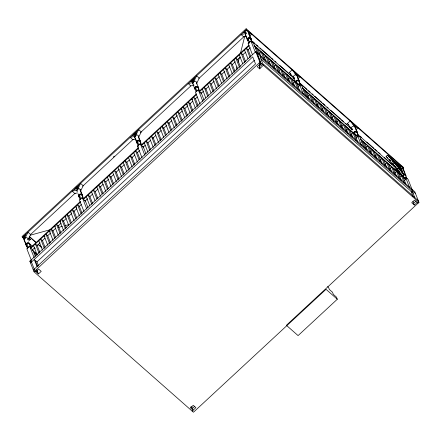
<?xml version="1.0" encoding="UTF-8"?>
<svg xmlns="http://www.w3.org/2000/svg" width="441" height="441" viewBox="0 0 441 441"><rect width="100%" height="100%" fill="white"/><g stroke="black" fill="none" stroke-linecap="round" stroke-linejoin="round"><path stroke-width="0.66" d="M27.777 239.805C28.422 237.682 25.523 236.475 24.806 238.741L24.288 237.412L25.87 234.143M138.413 137.212C139.053 135.089 136.159 133.882 135.442 136.148L134.588 136.782L135.007 137.719M259.815 63.835L259.639 68.746L262.439 66.15L259.815 63.835L260.747 62.969L256.651 52.424L255.774 51.652L29.839 261.166L33.99 271.755L193.45 412.247L326.026 289.313L337.299 299.241L298.083 335.601L286.374 325.287L418.95 202.353L414.799 191.763L256.706 52.468L260.802 63.013L259.87 63.884M296.859 75.235L296.109 74.176L295.001 73.603M354.873 126.352L354.123 125.294M236.178 70.147L237.021 66.817M238.201 62.153L239.38 57.49M240.395 53.493L244.777 36.179M246.106 30.92L246.436 29.613L246.117 28.753L22.05 236.53L22.37 237.39L23.913 238.752M248.922 34.299L249.082 33.725L248.266 32.094L249.716 32.502M355.259 127.984C355.308 124.395 349.107 126.655 352.32 129.698L352.618 129.726M24.806 238.741L27.97 232.198L30.589 234.502L28.003 239.86M76.199 188.991L76.899 188.632L78.481 185.358M77.379 191.807L76.563 190.589L77.418 189.955L80.582 183.412L83.2 185.722L80.615 191.074M134.224 135.189L134.924 134.825L136.506 131.556M135.442 139.08L132.824 139.709L130.2 137.399L135.442 136.148L138.606 129.604L141.225 131.914L138.639 137.267M192.248 81.381L192.949 81.017L194.531 77.748M193.428 84.198L192.612 82.974L193.467 82.346L196.631 75.802L199.249 78.107L196.372 84.06M397.942 172.773L398.206 172.227M399.943 174.228L400.208 173.682L399.816 173.048M24.288 237.412L24.988 236.481M74.275 189.255L76.899 188.632L77.214 188.103M77.418 192.888L74.799 193.511L72.175 191.201L77.418 189.955C77.919 188.136 80.549 188.406 80.4 190.385M132.3 135.448L134.924 134.825L136.054 133.623M190.325 81.646L192.949 81.017L193.649 80.086M194.123 85.119L190.848 85.901L188.224 83.592L193.467 82.346C193.968 80.521 196.598 80.791 196.449 82.77M113.337 157.04L114.346 156.103M30.242 234.833L75.174 193.164M82.748 186.141L133.237 139.323M140.304 132.769L190.793 85.951M198.874 78.459L244.314 36.322M28.544 241.144L30.412 239.413L28.935 238.112M249.815 35.964L251.679 34.233L248.785 33.417M29.536 243.741L30.92 247.274L29.608 246.117L26.807 248.713L31.405 260.455M82.147 194.961L83.525 198.489L82.219 197.331L79.419 199.933L84.016 211.669M142.041 157.861L137.443 146.125L140.244 143.529L141.55 144.681L140.172 141.153M198.196 87.346L199.575 90.879L198.268 89.721L195.468 92.318L200.065 104.059M257.61 53.752L253.498 43.246L250.874 40.936L248.074 43.538L252.428 54.651M196.366 93.883L141.142 145.089L143.116 147.217L145.128 145.354M248.972 45.098L199.167 91.281L201.14 93.415L203.659 91.078M30.738 248.266L80.543 202.083L80.317 201.493L30.506 247.677L32.485 249.804L34.497 247.941M83.343 199.481L138.568 148.275L138.342 147.685L83.117 198.897L85.091 201.024L87.605 198.698M141.368 145.679L196.592 94.468M199.393 91.871L249.204 45.688M37.011 245.609L40.032 242.809M42.044 240.94L45.059 238.146M47.578 235.814L50.594 233.013M52.611 231.145L55.627 228.344M58.14 226.013L61.161 223.212M63.173 221.349L66.194 218.549M68.708 216.217L71.729 213.416M73.741 211.553L76.756 208.753M79.275 206.421L81.287 204.552M89.611 196.835L92.627 194.04M97.863 198.527L95.179 191.675L98.145 188.919M100.157 187.056L103.166 184.266M108.414 188.742L105.724 181.89L108.69 179.145M110.697 177.282L113.712 174.487M118.96 178.958L116.275 172.106L119.23 169.366M121.242 167.503L124.252 164.714M126.76 162.382L129.274 160.055M131.782 157.729L134.797 154.934M137.305 152.608L139.814 150.282M147.636 143.027L150.651 140.232M152.658 138.375L155.667 135.58M158.181 133.254L161.191 130.459M163.198 128.596L166.715 125.338M168.721 123.474L171.736 120.68M173.743 118.822L177.254 115.564M179.267 113.701L182.276 110.906M184.785 108.58L187.8 105.785M189.806 103.922L192.822 101.132M195.33 98.801L197.336 96.943M205.671 89.214L208.687 86.414M213.913 90.912L211.228 84.06L214.221 81.282M216.233 79.419L219.254 76.618M221.768 74.286L224.789 71.486M226.801 69.617L229.822 66.817M235.009 71.348L232.324 64.496L235.356 61.69M237.368 59.822L240.384 57.021M245.56 61.564L242.875 54.712L245.417 52.358M247.93 50.026L250.449 47.694M34.139 253.801L35.076 252.936L36.052 255.427M255.411 48.62L256.342 47.755L259.275 55.23M30.534 262.93L252.732 56.878L255.504 63.945L33.301 269.991M259.314 53.747L261.177 52.016L264.109 59.491M38.61 265.989L36.994 261.866L254.451 60.224M264.611 57.573L266.011 56.272L268.944 63.752M33.99 271.755L259.925 62.247L255.774 51.652M35.798 271.662L38.599 269.065L41.222 271.375L38.422 273.971L34.927 270.89L30.776 260.3M269.445 61.834L270.846 60.533L273.778 68.008M274.28 66.089L275.68 64.794L278.613 72.269M279.114 70.351L280.515 69.055L283.205 75.907M283.949 74.612L285.349 73.311L288.282 80.786M293.783 77.258L294.301 78.581L289.335 72.473L292.135 69.871L297.399 76.293M288.32 79.303L290.189 77.572L293.116 85.047M298.133 78.531L299.996 76.8L297.102 75.984C295.272 73.151 291.942 76.447 294.301 78.581L251.508 40.837M293.623 83.129L295.023 81.833L297.708 88.685M298.259 84.374L299.196 83.509L301.815 85.819L305.69 95.703M298.017 87.004L299.417 85.708L299.191 85.119L254.005 45.307M303.755 91.215L304.692 90.35L307.62 97.825M307.658 96.342L309.527 94.611L312.211 101.463M312.961 100.168L314.361 98.872L317.288 106.347M317.327 104.859L319.196 103.128L322.123 110.603M322.162 109.12L324.03 107.389L326.715 114.241M326.996 113.381L328.865 111.65L331.792 119.125M331.83 117.642L333.699 115.911L336.874 124.009M336.665 121.898L338.534 120.167L341.461 127.642M341.499 126.159L343.368 124.428L346.301 131.903M351.802 128.375L352.32 129.698L347.348 123.585L350.154 120.988L355.121 127.102L358.015 127.918L356.146 129.648M346.334 130.42L348.203 128.689L351.135 136.164M351.168 134.676L353.037 132.945L355.97 140.42M356.278 135.492L357.21 134.626L359.834 136.93L363.704 146.82M356.036 138.121L357.436 136.82L357.204 136.236L302.322 87.88M361.774 142.333L362.706 141.467L365.639 148.942M365.677 147.459L367.54 145.728L370.473 153.203M370.512 151.715L372.375 149.984L375.308 157.459M375.346 155.976L377.209 154.245L380.142 161.72M380.181 160.237L382.044 158.506L384.976 165.981M386.057 156.423L387.463 155.127L400.566 166.67L404.022 175.496L402.898 175.518L402.622 176.797L395.368 166.896L386.057 156.423L388.074 158.198M385.015 164.493L386.884 162.762L389.811 170.237M393.4 161.792L390.605 158.181L400.086 166.538L399.607 166.687L400.196 167.635L400.428 167.42M391.564 159.03L391.09 159.179M391.988 159.824L392.402 160.337L391.746 159.758L392.22 159.609M393.295 160.982L393.714 161.489L393.058 160.91L393.532 160.761M394.607 162.134L395.02 162.641L394.364 162.067L394.844 161.919M393.857 162.316L394.298 162.834L394.53 162.613M395.406 163.65L395.175 163.865L394.734 163.346L394.971 163.131M389.85 168.754L391.718 167.023L394.645 174.498M395.919 163.291L396.332 163.798L395.676 163.22L396.15 163.071M395.842 164.162L395.605 164.377L396.029 164.89M397.231 164.443L397.644 164.951L396.988 164.377L397.462 164.228M396.685 165.182L396.453 165.403L396.128 164.917M391.321 158.964L397.109 165.695C396.602 165.849 397.402 166.836 397.512 166.202M398.537 165.595L398.956 166.108L398.3 165.529L398.774 165.381M396.751 167.795L396.52 168.01L398.857 171.02M399.111 168.225L398.879 168.44L397.109 165.695M395.125 170.667L397.143 168.793L393.741 169.112M397.319 169.019L397.374 168.567M398.488 167.938L398.719 167.723L398.322 167.216M395.842 170.739L397.358 169.333L357.673 134.367M394.684 173.015L397.942 169.978M400.775 168.302L400.544 168.517L400.604 167.861M398.603 169.961L397.203 171.257L397.859 171.345L397.159 171.996L398.355 170.584M398.719 167.723L400.682 170.518M401.123 169.184L400.886 169.399L400.946 168.743M401.47 170.066L401.233 170.281L401.293 169.625M402.705 169.112L403.713 168.175L403.394 167.321L246.117 28.753M401.812 170.948L401.58 171.163L401.641 170.507M402.159 171.83L401.927 172.045L401.988 171.389M402.33 172.271L402.269 172.933L402.506 172.712M399.987 176.841L401.387 175.546L404.314 183.021M412.269 190.005L408.151 179.504L405.527 177.194L404.127 178.495A1.951 1.703 -21.4 0 1 405.003 177.999M404.353 180.689L405.753 179.393L405.522 178.803L360.341 138.998M194.718 406.293L192.381 408.46L190.633 406.922M413.652 203.279L415.984 201.118M192.138 411.089L195.876 407.627L193.252 405.318L190.451 407.914L193.075 410.224L191.692 406.696M418.018 203.218L414.523 200.137L411.723 202.739L414.342 205.048L417.142 202.447M245.108 32.369L245.802 32.006L246.321 33.329L245.626 33.692M77.599 187.695L78.029 187.425M23.599 237.049L22.37 237.39L246.436 29.613L403.713 168.175M30.501 235.152L50.351 229.678M58.289 227.495L62.258 226.398M64.904 225.671L68.879 224.574M243.184 32.628L245.802 32.006M246.321 33.329L241.084 34.58L243.702 36.89L246.326 36.261M398.559 170.7L398.995 170.595M398.907 171.582L399.342 171.477L399.127 171.284L400.505 174.812M398.989 173.01L399.425 172.905L398.725 173.556M400.037 173.241L399.596 173.346L399.645 172.607M399.337 173.892L399.772 173.787M400.213 166.731L400.566 166.67M403.465 174.156L403.879 174.085A1.626 1.417 -21.4 0 1 405.422 175.446M405.974 176.014A1.951 1.703 -21.4 0 0 403.62 174.471L404.11 174.669A1.626 1.417 -21.4 0 1 405.615 175.661M24.498 239.893L24.2 239.865L24.542 240.753M24.718 241.194L25.016 241.216M294.103 71.607L296.584 74.661L298.033 75.069M352.116 122.719L354.603 125.779L356.047 126.187M394.298 162.834L394.734 163.346M400.196 167.635L400.367 168.076M400.544 168.517L400.715 168.958M400.886 169.399L401.062 169.84M401.233 170.281L401.409 170.722M401.58 171.163L401.751 171.604M401.271 171.472L401.095 171.031M402.269 172.933L402.583 172.922L399.888 169.228M28.483 238.868L30.412 239.413M248.266 32.094L248.564 32.402M390.368 158.402L399.849 166.753M390.417 160.552L389.205 159.482L390.384 160.783L390.263 160.177M289.335 72.473L290.806 73.768M347.348 123.585L348.825 124.886M252.842 41.658L254.904 43.472M256.453 44.833L257.996 46.195M260.058 48.014L261.089 48.923M262.119 49.827L270.366 57.093M271.397 58.003L272.94 59.364M275.002 61.183L276.033 62.087M279.644 65.268L288.403 72.986M289.952 74.347L291.495 75.709M293.557 77.528L294.588 78.437M300.773 83.884L306.958 89.33M308.502 90.697L310.051 92.059M312.112 93.872L313.143 94.782M314.687 96.144L321.902 102.499M322.933 103.409L324.995 105.223M327.057 107.042L328.087 107.951M330.662 110.217L340.458 118.844M341.488 119.754L343.545 121.573M345.606 123.386L346.637 124.296M349.217 126.567L352.822 129.742M360.038 136.098L361.587 137.46M366.741 142.002L373.951 148.358M374.982 149.267L377.044 151.087M378.593 152.448L380.136 153.81M384.26 157.443L392.507 164.708M393.537 165.612L395.599 167.431M299.439 83.062L352.519 129.83M399.298 171.725L399.254 172.464L399.689 172.359L399.469 172.166M254.237 45.897L299.417 85.708M302.554 88.47L357.436 136.82M360.573 139.582L405.753 179.393M415.494 193.527L259.964 56.503L262.731 63.565L418.261 200.589M261.094 59.182L413.245 193.241M259.925 62.247L418.95 202.353M242.875 54.712L241.128 53.174L244.788 62.517M232.324 64.496L230.577 62.958L234.243 72.302M211.228 84.06L209.481 82.522L213.141 91.866M192.662 99.699L191.785 98.927L195.446 108.271M187.386 104.589L186.51 103.817L190.176 113.166M182.111 109.478L181.234 108.712L184.9 118.056M327.619 286.551L328.517 287.345L329.344 289.461L332.492 292.234L333.319 294.351L336.466 297.124L337.299 299.241M137.443 146.125L138.314 146.897M116.275 172.106L114.528 170.568L118.194 179.911M105.724 181.89L103.977 180.352L107.643 189.696M95.179 191.675L93.431 190.132L96.849 198.852M76.613 207.309L75.736 206.537L79.397 215.886M71.337 212.198L70.461 211.432L74.127 220.776M66.062 217.093L65.185 216.322L68.851 225.665M60.786 221.983L59.91 221.211L63.576 230.56M55.511 226.872L54.634 226.106L58.3 235.45M50.235 231.768L49.364 230.996L53.025 240.339M44.96 236.657L44.089 235.885L47.749 245.229M29.541 236.602L36.245 242.506M38.306 244.325L41.912 247.5M29.238 236.69L35.942 242.594M38.003 244.408L41.608 247.588M29.073 243.294L32.684 246.475M34.227 247.836L35.258 248.746M32.226 250.036L37.358 254.562M33.483 251.53L37.077 254.694M36.994 261.866L35.137 260.234L37.678 266.711M29.839 261.166L30.87 262.075M36.416 271.05L37.728 272.207M260.747 62.969L263.371 65.285M245.604 34.585L245.885 34.9M392.242 162.883L393.57 164.432M392.925 163.181L393.361 163.699M395.516 166.268L395.941 166.781M394.215 165.188L395.704 166.996M392.815 160.844L393.229 161.351M395.301 163.898L395.715 164.41M392.573 160.778L392.986 161.285M399.232 171.521L401.029 173.991M404.022 175.496L401.922 172.376A33.946 6.769 47.2 0 0 387.463 155.127M411.999 190.446L414.766 197.507M402.87 167.773L405.692 174.983M405.455 174.818L406.839 178.351M402.793 168.468L404.441 172.668M405.527 177.194L409.645 187.695M411.062 191.317L413.14 196.609M403.895 174.708L403.388 173.881A1.951 1.703 -21.4 0 1 405.659 175.882M400.935 168.578L403.107 174.118M399.91 166.097L402.997 173.975M402.975 175.551L403.901 177.905M412.936 201.454L414.342 205.048M403.135 177.084L405.819 183.936M400.863 173.28L401.602 175.171M398.78 170.402L398.951 170.843M398.3 172.822L401.227 180.297M396.553 171.284L399.48 178.759M393.466 168.561L396.393 176.036M388.631 164.306L391.558 171.781M383.791 160.044L386.724 167.519M378.957 155.783L381.889 163.258M374.122 151.528L377.055 159.003M369.288 147.266L372.221 154.741M364.453 143.005L367.138 149.857M354.553 125.205L355.022 126.407M355.49 127.609L357.375 132.41M354.603 125.779L355.121 127.102M357.138 132.25L358.522 135.778M355.181 127.697L356.83 131.903M357.21 134.626L361.328 145.128M354.426 132.394L355.578 135.332M354.785 134.488L357.717 141.963M349.95 130.227L352.635 137.079M345.116 125.966L348.048 133.441M340.281 121.71L343.208 129.185M335.447 117.449L338.131 124.301M330.612 113.188L333.787 121.286M325.778 108.927L328.705 116.402M320.943 104.671L323.628 111.523M316.109 100.41L319.036 107.885M311.274 96.149L314.201 103.624M306.44 91.893L309.124 98.745M297.002 75.29L296.534 74.088A1.951 1.703 -21.4 0 0 294.731 72.903M297.477 76.491L299.356 81.298M296.584 74.661L297.102 75.984M299.119 81.133L300.503 84.661M297.399 77.186L299.048 81.387A1.626 1.417 -21.4 0 0 297.129 80.471A1.626 1.417 -21.4 0 0 295.933 82.302M299.196 83.509L303.309 94.01M296.413 81.276L297.565 84.22M296.771 83.371L299.698 90.846M293.502 76.988L295.387 81.789M291.936 79.11L294.621 85.962M287.102 74.854L289.787 81.706M282.262 70.593L285.195 78.068M277.428 66.332L280.118 73.184M272.593 62.076L275.283 68.928M267.759 57.815L270.691 65.29M262.924 53.554L265.857 61.029M258.09 49.293L261.022 56.768M249.159 33.924L251.039 38.725M250.802 38.565L252.186 42.093M248.845 34.012L250.494 38.218M250.874 40.936L255.471 52.672M248.09 38.709L249.474 42.237M245.499 34.326L245.968 35.523M246.436 36.724L247.147 38.527M248.233 41.746L248.922 43.516M245.185 34.415L247.302 39.822M250.835 56.674L248.151 49.822L246.403 48.284L250.064 57.628M244.535 50.015L247.952 58.736M239.259 54.904L242.677 63.625M240.284 66.459L237.6 59.607L235.852 58.063L239.513 67.412M233.984 59.8L237.649 69.143M228.708 64.689L232.374 74.033M229.733 76.238L227.049 69.386L225.301 67.848L228.967 77.192M223.438 69.579L227.098 78.922M224.463 81.133L221.773 74.281L220.026 72.737L223.692 82.087M218.163 74.474L221.823 83.818M219.188 86.023L216.498 79.171L214.75 77.633L218.168 86.353M212.887 79.363L216.548 88.707M207.612 84.253L211.03 92.974M208.637 95.807L205.953 88.955L204.205 87.412L207.865 96.761M202.336 89.148L205.754 97.869M201.129 92.649L204.034 100.063M200.914 92.825L201.14 93.415M196.311 82.103L198.433 87.511M198.268 89.721L202.866 101.458M192.949 81.017L193.467 82.346M195.484 87.489L196.868 91.022M196.085 91.711L195.391 89.942A1.951 1.703 -21.4 0 1 196.118 87.081A1.951 1.703 -21.4 0 1 198.709 88.542M192.574 83.2L194.696 88.602M198.086 105.586L195.402 98.734L193.654 97.196L197.314 106.54M192.811 110.482L190.126 103.629L188.379 102.086L192.039 111.43M187.535 115.371L184.851 108.519L183.103 106.981L186.764 116.325M182.26 120.261L179.575 113.409L177.828 111.871L181.488 121.214M175.959 113.602L179.625 122.945M176.984 125.156L174.3 118.304L172.552 116.76L176.218 126.104M170.684 118.491L174.349 127.84M171.709 130.045L169.024 123.193L167.277 121.655L170.943 130.999M165.414 123.386L169.074 132.73M166.439 134.935L163.749 128.083L162.001 126.545L165.667 135.889M160.138 128.276L163.798 137.62M161.163 139.83L158.473 132.978L156.726 131.435L160.392 140.778M154.863 133.165L158.523 142.515M155.888 144.72L153.203 137.868L151.456 136.33L155.116 145.673M149.587 138.061L153.248 147.404M150.613 149.609L147.928 142.757L146.18 141.219L149.841 150.563M144.312 142.95L147.972 152.294M143.105 146.456L146.01 153.87M142.89 146.627L143.116 147.217M138.287 135.911L140.409 141.313M138.209 136.6L139.389 139.604M140.244 143.529L144.841 155.265M134.924 134.825L135.442 136.148M137.46 141.296L138.843 144.824M135.332 138.116L136.98 142.322A1.626 1.417 -21.4 0 1 138.38 140.442A1.626 1.417 -21.4 0 1 140.133 141.776M138.292 146.103L137.366 143.749A1.951 1.703 -21.4 0 1 138.336 140.8A1.951 1.703 -21.4 0 1 140.602 142.801M134.549 137.002L136.671 142.41M140.062 159.394L137.377 152.542L135.63 151.004L139.047 159.725M133.761 152.735L137.421 162.079M134.786 164.284L132.102 157.431L130.354 155.894L134.014 165.237M128.485 157.624L132.151 166.968M129.511 169.179L126.826 162.327L125.079 160.783L128.739 170.127M123.21 162.514L126.876 171.863M124.235 174.068L121.551 167.216L119.803 165.678L123.463 175.022M117.934 167.409L121.6 176.753M112.659 172.299L116.325 181.642M113.684 183.853L111 177.001L109.252 175.457L112.918 184.801M107.389 177.188L111.049 186.537M102.114 182.083L105.774 191.427M103.139 193.632L100.449 186.78L98.701 185.242L102.125 193.963M96.838 186.973L100.498 196.317M91.563 191.863L94.98 200.589M92.588 203.417L89.903 196.565L88.156 195.027L91.816 204.37M86.287 196.758L89.705 205.478M85.08 200.258L87.985 207.672M84.865 200.435L85.091 201.024M80.262 189.718L82.384 195.12M79.953 189.806L82.07 195.214A1.626 1.417 -21.4 0 0 79.953 194.365A1.626 1.417 -21.4 0 0 79.104 196.465M82.219 197.331L86.816 209.073M76.899 188.632L77.418 189.955M79.435 195.104L80.819 198.632M78.013 193.72L78.724 195.523M79.341 197.557L80.036 199.321M82.037 213.201L79.352 206.349L77.605 204.806L81.265 214.15M76.762 218.091L74.077 211.239L72.33 209.701L75.99 219.045M71.486 222.981L68.802 216.129L67.054 214.591L70.714 223.934M66.211 227.876L63.526 221.024L61.779 219.48L65.439 228.824M60.935 232.765L58.251 225.913L56.503 224.375L60.169 233.719M55.66 237.655L52.975 230.803L51.228 229.265L54.893 238.609M50.39 242.55L47.7 235.698L45.952 234.154L49.618 243.498M45.114 247.44L42.43 240.588L40.677 239.05L44.343 248.393M38.814 240.78L42.474 250.124M39.839 252.329L37.154 245.477L35.407 243.939L39.067 253.283M33.538 245.67L37.198 255.014M32.711 249.661L35.374 256.458M32.254 249.22L32.485 249.804M29.608 246.117L34.205 257.853M34.266 259.462L37.033 266.529M26.824 243.884L28.207 247.418M36.807 269.853L38.422 273.971M23.759 238.3L24.464 240.102M25.17 241.905L26.35 244.909M26.736 246.337L27.656 248.691M23.213 237.793L26.036 244.998M248.867 43.494A1.951 1.703 -21.4 0 1 250.35 41.741M251.8 41.84A1.951 1.703 -21.4 0 1 252.654 42.843M27.684 248.222A1.951 1.703 -21.4 0 1 29.084 246.921M30.076 246.866A1.951 1.703 -21.4 0 1 31.212 247.616M405.505 177.91A1.951 1.703 -21.4 0 1 407.131 178.693M26.736 245.532A1.626 1.417 -21.4 0 1 27.149 243.245A1.626 1.417 -21.4 0 1 29.459 243.994M26.725 245.835A1.626 1.417 -21.4 0 1 26.603 244.749M27.044 244.077A1.626 1.417 -21.4 0 1 27.381 243.829M27.772 243.669A1.626 1.417 -21.4 0 1 28.599 243.625M23.522 237.699A1.626 1.417 -21.4 0 1 23.549 236.955M27.122 246.596A1.951 1.703 -21.4 0 1 26.421 244.402A1.951 1.703 -21.4 0 1 28.852 243.377A1.951 1.703 -21.4 0 1 29.971 245.389M26.504 245.753A1.951 1.703 -21.4 0 1 27.469 242.804A1.951 1.703 -21.4 0 1 29.74 244.805M24.068 238.796A1.951 1.703 -21.4 0 1 25.143 235.511M250.731 38.819A1.626 1.417 -21.4 0 1 250.703 39.563M247.616 39.729A1.626 1.417 -21.4 0 1 250.582 38.477M247.991 40.66A1.626 1.417 -21.4 0 1 247.848 40.318M247.875 39.569A1.626 1.417 -21.4 0 1 248.046 39.21M248.311 38.902A1.626 1.417 -21.4 0 1 250.245 38.565M250.813 39.067A1.626 1.417 -21.4 0 1 250.962 39.403M248.002 41.162A1.951 1.703 -21.4 0 1 248.967 38.213A1.951 1.703 -21.4 0 1 251.238 40.214M248.156 40.826A1.951 1.703 -21.4 0 1 247.462 38.632A1.951 1.703 -21.4 0 1 249.887 37.606A1.951 1.703 -21.4 0 1 251.006 39.624M244.749 32.149A1.626 1.417 -21.4 0 1 244.992 31.416M246.403 30.622A1.626 1.417 -21.4 0 1 246.811 30.65M247.517 30.986A1.626 1.417 -21.4 0 1 247.903 31.609M244.479 32.612A1.951 1.703 -21.4 0 1 246.409 30.33A1.951 1.703 -21.4 0 1 248.184 32.419M400.637 166.946A1.626 1.417 -21.4 0 1 401.464 166.902M400.097 166.869A1.951 1.703 -21.4 0 1 402.837 168.671M80.295 199.437A1.951 1.703 -21.4 0 1 81.227 198.334M82.688 198.086A1.951 1.703 -21.4 0 1 83.818 198.83M82.302 195.798A1.626 1.417 -21.4 0 1 82.34 196.173M79.386 195.606A1.626 1.417 -21.4 0 1 79.65 195.297M79.992 195.049A1.626 1.417 -21.4 0 1 80.383 194.883M81.21 194.839A1.626 1.417 -21.4 0 1 81.91 195.176M79.733 197.811A1.951 1.703 -21.4 0 1 79.843 194.806A1.951 1.703 -21.4 0 1 82.66 196.157M79.115 196.967A1.951 1.703 -21.4 0 1 80.08 194.018A1.951 1.703 -21.4 0 1 82.351 196.019M76.161 188.169A1.626 1.417 -21.4 0 1 77.743 187.017M75.819 189.007A1.951 1.703 -21.4 0 1 78.244 186.758M138.314 145.629A1.951 1.703 -21.4 0 1 141.842 145.028M137.371 142.945A1.626 1.417 -21.4 0 1 137.129 142.658M137.36 143.248A1.626 1.417 -21.4 0 1 137.173 142.537M137.239 142.156A1.626 1.417 -21.4 0 1 137.675 141.489M138.016 141.241A1.626 1.417 -21.4 0 1 138.408 141.076M139.615 141.159A1.626 1.417 -21.4 0 1 140.177 141.655M137.526 143.419A1.951 1.703 -21.4 0 1 137.636 140.409A1.951 1.703 -21.4 0 1 140.453 141.759M134.114 134.742A1.626 1.417 -21.4 0 1 134.356 134.009M134.963 133.447A1.626 1.417 -21.4 0 1 135.767 133.21M133.844 135.205A1.951 1.703 -21.4 0 1 136.269 132.956M196.339 91.827A1.951 1.703 -21.4 0 1 197.744 90.526M198.737 90.471A1.951 1.703 -21.4 0 1 199.867 91.221M195.154 88.856A1.626 1.417 -21.4 0 1 196.002 86.756A1.626 1.417 -21.4 0 1 198.119 87.599M198.202 87.847A1.626 1.417 -21.4 0 1 198.389 88.558M195.435 87.996A1.626 1.417 -21.4 0 1 195.699 87.682M196.041 87.434A1.626 1.417 -21.4 0 1 196.432 87.274M197.64 87.351A1.626 1.417 -21.4 0 1 197.959 87.566M195.165 89.358A1.951 1.703 -21.4 0 1 196.129 86.408A1.951 1.703 -21.4 0 1 198.4 88.409M192.21 80.56A1.626 1.417 -21.4 0 1 192.381 80.201M192.987 79.639A1.626 1.417 -21.4 0 1 193.792 79.402M191.868 81.398A1.951 1.703 -21.4 0 1 194.294 79.148M356.218 135.624A1.951 1.703 -21.4 0 1 358.991 136.528M353.952 133.414A1.626 1.417 -21.4 0 1 355.352 131.534A1.626 1.417 -21.4 0 1 357.105 132.873M354.206 133.254A1.626 1.417 -21.4 0 1 354.382 132.895M354.647 132.587A1.626 1.417 -21.4 0 1 355.374 132.173M356.582 132.25A1.626 1.417 -21.4 0 1 357.293 133.088M353.903 133.199A1.951 1.703 -21.4 0 1 356.295 131.842A1.951 1.703 -21.4 0 1 357.574 133.899M353.638 133.507A1.951 1.703 -21.4 0 1 355.319 131.253A1.951 1.703 -21.4 0 1 357.425 132.857M352.745 124.015A1.951 1.703 -21.4 0 1 354.52 126.104M299.66 84.259A1.951 1.703 -21.4 0 1 301.021 85.863M298.199 84.512A1.951 1.703 -21.4 0 1 298.667 84.314M299.279 81.976A1.626 1.417 -21.4 0 1 299.318 82.346M296.363 81.783A1.626 1.417 -21.4 0 1 296.969 81.221M295.806 82.533A1.951 1.703 -21.4 0 1 297.785 80.697A1.951 1.703 -21.4 0 1 299.637 82.329M295.624 82.39A1.951 1.703 -21.4 0 1 297.554 80.108A1.951 1.703 -21.4 0 1 299.323 82.197M296.076 73.84A1.626 1.417 -21.4 0 1 296.225 74.182M260.014 64.066L259.837 68.978L257.219 66.668L260.014 64.066M398.295 171.24L398.036 171.786L398.736 171.141L398.295 171.24M398.642 172.128L398.377 172.668L399.077 172.023L398.642 172.128M394.127 161.996L394.541 162.508L394.127 161.996M394.954 163.016L395.368 163.528L394.954 163.016M395.434 163.153L395.853 163.661L395.434 163.153M395.781 164.035L396.194 164.543L395.781 164.035M396.266 164.173L396.68 164.68L396.266 164.173M396.746 164.306L397.159 164.818L396.746 164.306M396.608 165.055L397.027 165.562L396.608 165.055M397.093 165.188L397.506 165.7L397.093 165.188M397.573 165.325L397.991 165.833L397.573 165.325M398.058 165.463L398.471 165.97L398.058 165.463M397.44 166.07L397.854 166.582L397.44 166.07M397.92 166.207L398.333 166.72L397.92 166.207M398.405 166.345L398.818 166.852L398.405 166.345M398.885 166.483L399.298 166.99L398.885 166.483M399.37 166.615L399.783 167.128L399.37 166.615M398.267 167.089L398.681 167.602L398.267 167.089M398.747 167.227L399.166 167.734L398.747 167.227M399.232 167.365L399.645 167.872L399.232 167.365M399.711 167.497L400.13 168.01L399.711 167.497M399.094 168.109L399.507 168.616L399.094 168.109M399.579 168.247L399.993 168.754L399.579 168.247M400.059 168.379L400.472 168.892L400.059 168.379M399.921 169.129L400.34 169.636L399.921 169.129M400.406 169.267L400.819 169.774L400.406 169.267M400.753 170.149L401.167 170.656L400.753 170.149"/></g></svg>
